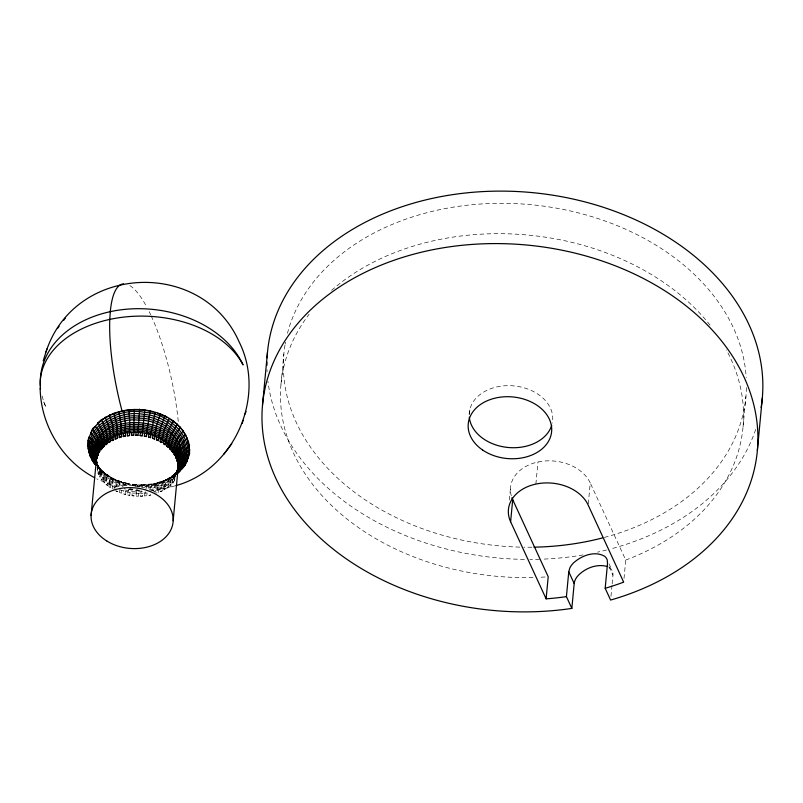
<?xml version="1.0" encoding="UTF-8"?>
<svg xmlns="http://www.w3.org/2000/svg" width="803" height="803" viewBox="0 0 803 803"><rect width="100%" height="100%" fill="white"/><g stroke="black" fill="none" stroke-linecap="round" stroke-linejoin="round"><path stroke-width="0.6" stroke-dasharray="4.01 3.01" d="M99.482 473.128L100.405 474.603L100.144 477.363L99.221 475.888L99.421 472.475L98.096 470.247L97.896 466.051C102.372 476.601 112.581 483.637 123.23 486.979M99.572 473.308L99.08 467.868L97.103 463.461M103.617 478.879L104.922 480.204L104.661 482.964L103.356 481.639L103.507 478.247L101.469 476.249L100.606 469.705L97.785 465.76C104.812 476.209 116.194 483.075 128.41 485.584L127.727 483.506L117.318 480.535L108.415 476.119L104.059 473.358L97.033 467.095M103.748 479.04C104.44 474.262 102.212 468.771 97.344 467.195L106.96 475.165M109.218 483.938L110.844 485.042L110.583 487.802L108.957 486.698L109.067 483.326L106.397 481.659C107.251 476.58 104.561 471.762 100.375 468.942M109.389 484.079C110.704 477.865 106.167 472.345 100.495 470.397M116.044 488.083L112.691 486.267C114.056 480.254 110.031 474.653 104.059 473.358M144.992 493.193L147.079 492.912L146.819 495.682L144.731 495.953L144.791 492.751L142.864 493.333L142.603 496.093L140.475 496.204L140.535 492.982L138.588 493.413L138.327 496.174L136.179 496.124L136.239 492.871L134.302 493.162L134.041 495.923L132.144 495.742L131.953 492.43L130.046 492.57L129.785 495.341L127.667 494.949L127.727 491.667L124.043 491.205L124.154 489.81L132.535 491.587L144.329 491.858M130.046 492.57L128.169 492.249L128.44 488.395L132.736 489.137L132.405 492.982L134.302 493.162M97.253 471.261L97.514 468.5L98.488 474.362L98.749 471.602M102.473 477.484L102.212 480.244L101.088 478.839L101.268 475.426L100.405 474.603M107.722 482.733L107.461 485.494L105.986 484.269L106.116 480.887L104.922 480.204M112.229 488.897L112.33 485.544L110.844 485.042M114.006 489.88L114.267 487.12M120.048 489.85L121.815 490.442L121.554 493.203L119.567 492.51L119.828 489.75M125.86 491.667L125.599 494.427L123.782 493.965L123.612 490.583L121.815 490.442M148.906 495.381L150.934 494.939L148.906 495.381L149.167 492.62M154.889 493.875L155.15 491.115L156.906 490.101L156.816 493.253M158.653 492.5L158.914 489.74L160.57 488.605L160.47 491.737L162.176 490.844L162.437 488.083C165.85 483.797 162.126 492.651 165.428 488.907L165.689 486.146C168.831 481.609 165.368 490.673 168.369 486.708L168.63 483.948C171.461 479.2 168.309 488.455 170.959 484.289L171.22 481.529C173.719 476.58 170.909 486.016 173.187 481.67L173.448 478.899L174.402 477.233L174.191 480.304L175.285 476.099L174.452 477.534M280.98 384.406L283.85 354.023M469.454 414.037L469.916 409.128M509.333 500.088L510.487 487.812M535.882 484.079L537.97 461.986M588.278 503.822L590.245 482.954A41.134 30.373 5.4 0 0 540.539 461.504A41.134 30.373 5.4 0 0 511.28 495.772M610.963 596.318L612.016 585.136M612.137 583.891L612.96 575.199A20.517 12.256 -30 0 0 611.083 569.006L608.343 566.958M624.011 578.451L625.748 560.042L590.245 482.954M743.056 426.885L745.927 396.501M136.44 493.353L137.092 489.539M140.736 493.443L141.288 490.774M145.243 493.183L145.393 491.787M157.077 490.492C156.756 479.542 169.925 480.515 175.947 474.523C170.678 475.115 167.767 480.415 167.225 485.102M160.73 488.977C161.042 482.874 166.08 477.614 172.444 477.072M164.123 487.17L166.773 480.074L172.635 475.677M170.005 482.784L172.233 476.39L175.757 473.037C166.924 481.991 154.487 486.648 142.011 486.849L141.82 487.642C154.327 487.28 167.616 482.884 175.506 472.696M172.424 480.254L174.733 473.74M174.572 477.373L175.556 473.288C169.855 481.941 159.948 486.849 150 488.726L149.77 489.9C159.626 488.043 169.453 483.165 175.104 474.593M135.175 486.568L137.454 486.779L137.945 484.861L153.774 483.918L168.208 479.341M149.569 491.185L153.614 490.262C153.805 485.685 156.846 481.509 161.885 481.519M145.775 489.338L147.14 485.373L148.655 484.681M150 488.726L152.199 484.309L158.823 482.784M142.011 486.849L143.095 484.942L148.575 484.651M175.847 474.031C171.41 482.503 162.587 487.762 153.614 490.262M174.191 480.304L175.024 478.869M174.763 474.784C162.899 483.727 147.652 487.802 132.927 485.695L132.866 484.5L127.426 483.536L137.945 484.861M175.445 472.987C168.76 482.412 157.177 487.08 145.995 488.284M172.565 480.104L173.448 478.899M172.163 483.015L173.187 481.67M172.966 475.396L175.747 472.445M170.166 482.653L171.22 481.529M169.744 485.544L170.959 484.289M175.265 473.81L167.476 479.281M167.415 484.982L168.63 483.948M166.964 487.863L168.369 486.708M164.324 487.06L165.689 486.146M163.862 489.93L165.428 488.907M176.258 474.483L165.769 480.274M164.525 480.616L170.065 477.604M160.941 488.886L162.437 488.083M160.47 491.737L162.176 490.844M165.288 480.114L167.014 479.471M161.162 481.85L166.121 479.722M160.49 482.322L164.946 480.616M157.308 490.422L158.914 489.74M625.748 560.042L628.508 558.988A232.007 171.33 5.4 0 0 726.384 349.927M156.786 483.255L163.591 481.248M163.471 481.238C143.466 489.529 118.633 486.146 102.553 471.311M153.443 491.657L155.15 491.115M174.703 485.945L165.649 488.415L151.737 490.242M157.388 482.954L158.02 482.794M158.703 482.764C142.824 487.461 125.158 485.504 110.724 477.373M153.774 483.918L142.864 485.042M144.731 495.953L146.819 495.682M117.318 480.535L127.928 483.647M140.987 493.443L142.864 493.333M145.313 484.851L144.5 484.902M140.475 496.204L142.603 496.093M153.192 483.898L153.724 483.908M137.855 484.962L143.356 485.002M137.454 486.779L139.732 486.819M139.12 490.743L132.646 490.302L124.224 488.515M136.691 493.383L138.588 493.413M136.179 496.124L138.327 496.174M112.601 478.478L118.884 481.198L120.209 487.15M140.043 490.312L126.733 488.876M132.716 484.42L138.046 484.952L132.866 484.5M131.893 495.702L134.041 495.923M122.407 482.212L123.662 483.185L124.214 486.257M132.927 485.695C118.282 483.928 104.711 475.938 95.708 464.315M127.667 494.949L129.785 495.341M126.302 485.845C114.849 482.984 103.587 476.249 98.066 465.479M123.542 493.885L125.599 494.427M108.415 476.119L109.881 476.671M117.67 486.949L110.975 485.042L96.691 478.839M117.479 480.525L123.11 482.432M123.19 485.905C112.41 482.523 102.091 475.406 97.564 464.726M119.567 492.51L121.554 493.203M119.256 486.728C109.268 482.703 99.994 474.954 97.043 464.264M113.444 478.638L115.773 481.278L116.355 486.789C107.632 482.533 99.733 475.296 97.113 465.68M109.168 476.33L114.568 479.321M105.213 473.71L110.523 477.133M108.957 486.698L110.583 487.802M106.036 474.121L106.779 474.653M105.986 484.269L107.461 485.494M103.386 471.913L104.129 472.626M104.771 473.439L96.802 464.997M103.356 481.639L104.661 482.964M155.421 483.506L156.003 484.109A104.49 27.754 77.8 0 0 175.174 478.638M98.659 466.623L101.901 470.598M101.088 478.839L102.212 480.244M97.093 464.184L100.074 468.601M99.221 475.888L100.144 477.363M97.775 472.826L98.488 474.362M609.065 563.897L612.016 570.321M609.015 566.637L612.96 575.199M755.703 429.394A248.468 183.475 5.4 0 1 610.611 548.961M606.596 550.005A248.468 183.475 5.4 0 1 597.482 552.153M583.058 554.943A248.468 183.475 5.4 0 1 541.694 559.189M539.546 559.259A248.468 183.475 5.4 0 1 529.839 559.42M524.439 559.39A248.468 183.475 5.4 0 1 267.951 381.385M267.108 371.749A248.468 183.475 5.4 0 1 267.018 369.601M746.409 387.548A232.007 171.33 5.4 0 1 603.334 537.709M531.877 547.204A232.007 171.33 5.4 0 1 523.807 547.194M519.762 547.114A232.007 171.33 5.4 0 1 284.975 345.129M285.135 344.146A232.007 171.33 5.4 0 1 285.487 342.178M287.444 333.386A232.007 171.33 5.4 0 1 531.546 204.745A232.007 171.33 5.4 0 1 746.198 377.551M545.066 576.976A232.007 171.33 5.4 0 1 538.06 577.337M533.031 577.508A232.007 171.33 5.4 0 1 318.289 491.376A232.007 171.33 5.4 0 1 309.105 314.274M331.549 290.365A232.007 171.33 5.4 0 1 710.053 325.165M469.183 414.87A41.876 30.926 5.4 0 1 514.151 385.932A41.876 30.926 5.4 0 1 552.293 423.121M42.117 396.02A104.49 77.158 5.4 0 0 46.122 407.352A104.49 69.971 2.2 0 1 43.031 400.255M129.795 285.607A104.49 27.754 77.8 0 1 146.999 307.429M149.167 311.654A104.49 27.754 77.8 0 1 150.713 314.876M151.225 315.991A104.49 27.754 77.8 0 1 178.336 422.318M117.67 491.687L115.783 490.844L117.67 491.687"/><path stroke-width="1.2" d="M90.548 433.911C110.684 393.4 190.984 405.505 189.558 453.805C183.797 456.526 178.688 461.775 178.085 468.37C182.241 426.042 106.829 416.325 96.641 456.124C95.908 459.326 96.872 471.562 96.28 457.84C95.908 454.247 94.232 450.895 91.903 448.174C87.437 445.524 86.955 441.389 89.334 436.792C91.241 433.369 91.181 428.742 95.075 426.523M96.3 460.561C97.946 452.872 94.142 445.083 88.109 440.375M91.08 515.516L96.621 457.399C99.12 449.841 94.774 441.911 89.334 436.792M96.992 455.843L96.731 458.603C100.174 449.68 97.815 439.572 90.649 432.927M97.976 452.792L97.715 455.552L98.699 450.634L100.094 448.566C100.646 441.309 96.962 434.453 92.405 429.073M99.381 449.841L99.12 452.601L100.355 447.763L102.101 445.836C102.643 438.699 99.381 431.863 95.316 426.192M101.218 447.04L100.957 449.8L101.981 448.455L102.413 445.053L104.5 443.296L104.4 438.679L102.021 430.137L98.026 422.689L101.409 419.728L111.858 414.438M139.632 409.128L137.975 432.566L134.221 432.014L133.669 435.266L131.541 435.377L131.802 432.616L133.93 432.506M103.446 444.42L103.185 447.181L104.4 445.926L104.852 442.533L107.251 440.967L107.2 436.32L105.073 427.567L101.409 419.728M106.036 442.001L105.775 444.762L107.18 443.607L107.642 440.235L110.342 438.88L110.433 435.838L109.037 427.126L105.233 417.088M108.977 439.803L108.716 442.563L110.282 441.54L110.764 438.177L113.725 437.063L113.815 435.577L112.691 425.148L109.459 414.87M112.229 437.866L111.968 440.626L113.675 439.733L114.187 436.39L117.358 435.527L116.947 425.399L114.056 413.164M115.752 436.2L115.491 438.97L117.328 438.217L117.85 434.885L121.223 434.293L121.042 424.084L118.824 411.578M119.517 434.835L119.256 437.595L121.193 436.993L121.735 433.68L125.258 433.369L125.318 423.101L123.863 410.594M123.471 433.771L123.21 436.531L125.238 436.089L125.78 432.797L129.424 432.767L129.745 422.468L129.002 409.63M133.679 432.496L134.292 409.42M96.019 463.502L96.089 464.917L96.35 462.157M178.637 465.519C181.558 422.077 99.09 415.151 96.35 459.296M131.802 432.616L129.966 432.235L129.413 435.517L127.326 435.788L127.587 433.028M152.851 435.497L152.59 438.267L154.577 438.96L154.838 436.2L151.145 434.403L138.517 432.114L137.965 435.346L135.817 435.296L136.078 432.536M142.512 433.008L142.251 435.768L140.103 435.547L140.364 432.787M146.738 433.75L146.477 436.521L144.359 436.129L144.62 433.369M150.864 434.824L150.603 437.585L148.545 437.043L148.806 434.282M160.399 438.829L160.138 441.59L161.915 442.573L162.176 439.813L158.884 437.484L158.362 440.626L156.475 439.783L156.736 437.023L154.838 436.2M166.944 443.216L166.683 445.976L168.158 447.201L168.419 444.44L165.689 441.66L165.187 444.772L163.561 443.668L163.822 440.907L162.176 439.813M172.193 448.465L171.932 451.226L173.046 452.631C174.733 450.302 169.794 443.427 170.788 449.831L169.483 448.506L169.744 445.745L168.419 444.44M175.917 454.347L175.656 457.108L176.369 458.643C177.624 456.566 174.412 448.967 174.913 455.582L174 454.107L174.261 451.346L173.318 449.871M177.955 460.611L177.975 464.957L177.754 458.724L177.393 461.785L176.63 455.883M177.282 471.652L177.021 474.412L177.674 470.106L177.282 471.361M178.105 468.149L178.236 462.197M173.157 520.725L178.366 465.389M262.511 404.993L267.469 352.517M566.416 596.639L568.765 571.786L569.789 568.112A20.547 13.119 -19.2 0 1 573.683 562.752C581.593 555.706 594.32 550.627 604.318 556.057A20.547 12.266 -30 0 1 607.229 560.042L607.53 563.425L605.181 588.278L610.601 600.052L611.605 599.771A248.468 183.475 5.4 0 0 666.4 291.8A248.468 183.475 5.4 0 0 267.811 377.711A248.468 183.475 5.4 0 0 570.782 608.564L571.836 608.403L566.416 596.639L562.833 597.131A232.007 171.33 5.4 0 1 546.973 598.777L546.12 598.837L510.618 521.759L512.705 499.667A41.134 30.373 5.4 0 1 511.912 497.73M546.12 598.837L548.208 576.745L512.705 499.667M571.836 608.403L574.185 583.55A20.517 13.109 -19.2 0 1 577.508 576.243C584.664 568.343 596.468 563.535 607.008 566.436M757.349 450.483L762.308 398.007M142.261 432.968L144.931 410.002M146.497 433.69L150.241 410.594M182.542 468.179C186.657 464.375 187.651 458.814 189.558 453.805M150.623 434.744L155.2 412.561M178.216 466.975L178.417 465.098M154.608 436.099L156.465 426.012L160.349 413.625M158.623 437.866L160.5 427.758L165.067 415.713M161.975 439.683L164.284 429.806L169.202 418.664M165.448 442.011L167.777 432.124L173.609 420.832M168.269 444.28L170.949 434.694L177.152 424.074M171.049 447.07C171.481 439.622 175.987 432.787 180.635 427.096M173.197 449.7L176.188 440.435L183.194 430.87M175.174 452.822C175.676 445.575 180.524 439.271 185.644 434.403M176.57 455.692C177.353 448.626 182.08 442.694 187.38 438.267M177.654 459.015C178.206 451.959 183.265 446.127 188.765 442.092M178.226 462.016C178.939 455.11 183.997 449.529 189.649 445.946M177.353 471.471L177.553 470.046M175.827 485.634C234.847 469.514 266.375 396.15 239.174 341.978C202.185 258.215 74.408 263.896 46.022 351.905M96.731 458.603L97.123 457.058M177.804 469.012L178.296 466.934M177.092 474.242L177.413 472.867M43.232 360.788L46.955 348.924M242.235 423.332L243.179 420.35M245.166 414.007L245.969 411.467M89.484 436.651C86.393 446.187 88.952 456.837 95.145 464.495M97.715 455.552L98.327 454.046M187.069 460.792L182.301 468.51L177.102 473.76M188.143 458.051L189.488 450.102L188.966 444.43M97.304 424.084L98.026 422.689M99.12 452.601L99.953 451.166M176.831 470.889L180.304 465.67L186.999 461.494M100.957 449.8L101.981 448.455M177.122 470.769C195.5 446.097 163.651 418.955 138.949 420.28C115.833 416.586 83.843 437.755 96.842 463.281C86.573 408.827 194.547 417.339 177.774 469.082C198.371 415.824 84.536 406.027 96.731 462.367M57.425 328.568L59.091 326.329M63.547 320.477L65.364 318.048M223.826 454.207L231.776 443.688M103.185 447.181L104.4 445.926M177.122 471.592C201.232 445.816 166.161 415.021 139.22 416.185C113.795 412.391 78.664 436.651 96.711 464.094M96.25 464.134C75.432 433.61 116.917 408.024 144.349 414.549C171.701 415.382 202.577 448.646 176.871 472.455C205.548 449.429 173.097 412.883 144.61 412.431C115.903 405.495 73.023 432.937 95.708 464.315L94.523 463.743L91.472 458.633M180.314 470.618L176.79 473.8M105.775 444.762L107.18 443.607M108.716 442.563L110.282 441.54M189.839 449.911C184.138 453.063 179.039 458.463 178.386 465.198L178.316 463.793M111.968 440.626L113.675 439.733M112.671 414.087L121.032 411.457M115.491 438.97L117.328 438.217M188.293 457.82L181.578 462.408L177.895 468.651C190.14 419.598 91.211 411.467 96.511 462.488M182.301 468.51L177.393 470.899C198.271 445.203 164.595 417.43 139.08 418.253C114.929 414.218 81.856 437.183 96.561 463.371L92.004 460.029M119.256 437.595L121.193 436.993M605.181 588.278L608.544 587.274A232.007 171.33 5.4 0 0 622.917 582.416L623.66 582.135L588.157 505.047A41.134 30.373 5.4 0 0 535.882 484.079A41.134 30.373 5.4 0 0 510.618 521.759M185.272 464.997L180.765 467.045L177.644 469.805C203.289 414.147 81.484 402.765 96.501 462.237L93.961 458.955L90.257 456.285M178.075 471.993L179.631 471.592M123.01 410.995C132.997 409.038 143.446 409.359 153.273 411.999M123.21 436.531L125.238 436.089M127.326 435.788L129.413 435.517M131.541 435.377L133.669 435.266M135.817 435.296L137.965 435.346M140.103 435.547L142.251 435.768M144.359 436.129L146.477 436.521M148.545 437.043L150.603 437.585M157.559 413.294L166.894 417.329M152.59 438.267L154.577 438.96M156.736 437.023L158.412 437.755M156.475 439.783L158.362 440.626M160.138 441.59L161.915 442.573M94.694 477.755C62.082 460.651 40.742 425.008 40.15 388.311M88.882 452.36L93.77 456.516L96.832 462.869M87.818 444.37C86.955 450.824 96.209 452.782 96.219 459.637M170.658 419.537L177.001 424.275L182.472 430.207M163.822 440.907L165.277 441.871M163.561 443.668L165.187 444.772M166.683 445.976L168.158 447.201M169.744 445.745L170.919 446.9M169.483 448.506L170.788 449.831M182.723 430.518L186.145 436.069M171.932 451.226L173.046 452.631M174.261 451.346L175.094 452.641M174 454.107L174.913 455.582M186.958 437.765L188.815 443.637M175.656 457.108L176.369 458.643M90.659 456.937L88.812 451.065M568.765 571.786L574.185 583.55M177.152 457.449L177.614 458.834M176.891 460.209L177.393 461.785M88.019 448.335L88.651 450.272M122.186 411.347L121.705 409.63A104.49 27.754 77.8 0 1 109.79 319.393L110.292 311.654A104.49 27.754 77.8 0 1 123.542 283.85M177.694 463.371L177.975 464.957M178.055 466.553L178.115 467.968M267.098 357.847A248.468 183.475 5.4 0 1 534.166 192.8A248.468 183.475 5.4 0 1 761.114 407.543M266.927 365.325A248.468 183.475 5.4 0 1 266.947 362.113M602.401 537.95A232.007 171.33 5.4 0 1 533.885 547.174M551.711 425.359A41.876 30.926 5.4 0 1 507.797 447.452A41.876 30.926 5.4 0 1 469.293 417.179M40.461 385.611A104.49 77.158 5.4 0 1 124.585 309.396A104.49 77.158 5.4 0 1 243.068 364.903A104.49 69.971 2.2 0 0 122.939 317.195A104.49 69.971 2.2 0 0 40.471 389.355M96.32 460.34L96.189 461.735L96.32 460.34M177.955 469.735L177.784 471.311L177.955 469.735M482.623 450.021A41.876 30.926 5.4 0 0 550.978 435.296A41.876 30.926 5.4 0 0 496.184 397.886A41.876 30.926 5.4 0 0 482.623 450.021M107.07 541.162A41.134 30.373 5.4 0 0 172.816 523.887A41.134 30.373 5.4 0 0 116.475 489.308A41.134 30.373 5.4 0 0 107.07 541.162"/></g></svg>
